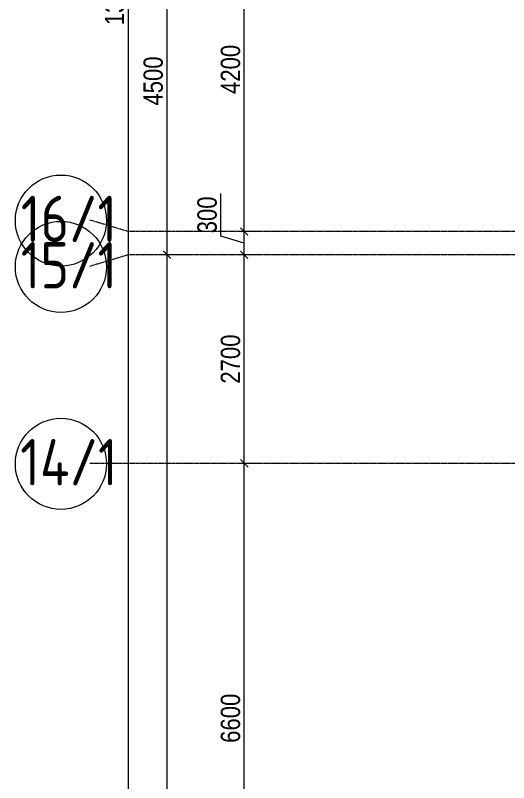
# Model space of a CAD drawing. Header units: millimetres. Extents: x -231292 to 573618, y -153144 to 564035.
# Drawn here: x 1966 to 8349, y 70296 to 80230 of the extents above; entities that cross this region are included whole.
import ezdxf
from ezdxf.enums import TextEntityAlignment as Align

# ---------------------------------------------------------------- set-up
doc = ezdxf.new("R2010")
doc.units = ezdxf.units.MM
doc.linetypes.add('CENTER2', pattern=[28.575, 19.05, -3.175, 3.175, -3.175])
doc.layers.get('0').update_dxf_attribs({"color": 250})
doc.layers.get('Defpoints').update_dxf_attribs({"color": 250})
doc.layers.add('РД_Оси_100', color=250, linetype='Continuous', lineweight=0)
doc.layers.add('РД_Оси_размер', color=250, linetype='Continuous', lineweight=0)
doc.styles.add('style1', font='ARIALN.TTF')
doc.styles.add('ккк', font='isocpeur.ttf', dxfattribs={"width": 0.85, "oblique": 15})
doc.dimstyles.new('Dim100_ареал', dxfattribs={"dimscale": 100, "dimtxt": 2.5, "dimasz": 1, "dimexe": 1, "dimexo": 1, "dimgap": 0.5, "dimtad": 1, "dimzin": 12, "dimdsep": 46, "dimtxsty": 'style1', "dimblk": 'ARCHTICK', "dimcen": 1, "dimdle": 1, "dimclrd": 256, "dimclre": 256, "dimaunit": 1, "dimadec": 0, "dimazin": 3, "dimtfac": 1, "dimtmove": 1, "dimatfit": 3, "dimldrblk": 'OPEN30', "dimfxl": 2, "dimfxlon": 1, "dimtolj": 1, "dimtzin": 0, "dimlwd": 9, "dimlwe": 9, "dimarcsym": 0})

# ---------------------------------------------------------------- blocks, each defined once
blk = doc.blocks.new('A-iden')
at = {"linetype": 'Continuous', "lineweight": 5}
blk.add_circle((-0.729, -4.063), 5.894, dxfattribs=at)
at = {"color": 0, "linetype": 'Continuous', "lineweight": 20, "style": 'ккк', "width": 0.85}
blk.add_attdef('ID', text='', height=6, dxfattribs=at).set_placement((0.314, -3.853), align=Align.MIDDLE_CENTER)
blk = doc.blocks.new('_ArchTick')
at = {"color": 0, "linetype": 'ByBlock', "const_width": 0.15}
blk.add_lwpolyline([(-0.5, -0.5), (0.5, 0.5)], dxfattribs=at)
blk = doc.blocks.new('*D355')
at = {"layer": 'Defpoints', "color": 0, "transparency": 16777216}
for p in [(-5455, 134700), (-2955, 134700), (-2955, 0)]:
    blk.add_point(p, dxfattribs=at)
at = {"layer": 'РД_Оси_размер', "lineweight": 9, "transparency": 16777216}
for p, q in [((-5455, -100), (-5455, 134800)), ((-5255, 134700), (-5555, 134700)), ((-5255, 0), (-5555, 0))]:
    blk.add_line(p, q, dxfattribs=at)
at = {"layer": 'РД_Оси_размер', "lineweight": 9, "transparency": 16777216, "xscale": 100, "yscale": 100, "zscale": 100}
for p, rotation in [((-5455, 134700), 90), ((-5455, 0), 270)]:
    blk.add_blockref('_ArchTick', p, dxfattribs=dict(at, rotation=rotation))
at = {"layer": 'РД_Оси_размер', "color": 0, "transparency": 16777216, "insert": (-5632.6, 67350), "char_height": 250, "attachment_point": 5, "rotation": 90, "style": 'style1'}
blk.add_mtext('\\A1;134700', dxfattribs=at)
blk = doc.blocks.new('_Open30')
at = {"color": 0, "linetype": 'ByBlock', "lineweight": -2}
for p, q in [((-1, 0.268), (0, 0)), ((0, 0), (-1, -0.268)), ((0, 0), (-1, 0))]:
    blk.add_line(p, q, dxfattribs=at)
blk = doc.blocks.new('*D366')
at = {"layer": 'Defpoints', "color": 0, "transparency": 16777216}
for p in [(-3955, 61200), (-2955, 61200), (-2955, 54600)]:
    blk.add_point(p, dxfattribs=at)
at = {"layer": 'РД_Оси_размер', "lineweight": 9, "transparency": 16777216}
for p, q in [((-3955, 54500), (-3955, 61300)), ((-3755, 61200), (-4055, 61200)), ((-3755, 54600), (-4055, 54600))]:
    blk.add_line(p, q, dxfattribs=at)
at = {"layer": 'РД_Оси_размер', "lineweight": 9, "transparency": 16777216, "xscale": 100, "yscale": 100, "zscale": 100}
for p, rotation in [((-3955, 61200), 90), ((-3955, 54600), 270)]:
    blk.add_blockref('_ArchTick', p, dxfattribs=dict(at, rotation=rotation))
at = {"layer": 'РД_Оси_размер', "color": 0, "transparency": 16777216, "insert": (-4132.6, 57900), "char_height": 250, "attachment_point": 5, "rotation": 90, "style": 'style1'}
blk.add_mtext('\\A1;6600', dxfattribs=at)
blk = doc.blocks.new('*D367')
at = {"layer": 'Defpoints', "color": 0, "transparency": 16777216}
for p in [(-3955, 63900), (-2955, 63900), (-2955, 61200)]:
    blk.add_point(p, dxfattribs=at)
at = {"layer": 'РД_Оси_размер', "lineweight": 9, "transparency": 16777216}
for p, q in [((-3955, 61100), (-3955, 64000)), ((-3755, 63900), (-4055, 63900)), ((-3755, 61200), (-4055, 61200))]:
    blk.add_line(p, q, dxfattribs=at)
at = {"layer": 'РД_Оси_размер', "lineweight": 9, "transparency": 16777216, "xscale": 100, "yscale": 100, "zscale": 100}
for p, rotation in [((-3955, 63900), 90), ((-3955, 61200), 270)]:
    blk.add_blockref('_ArchTick', p, dxfattribs=dict(at, rotation=rotation))
at = {"layer": 'РД_Оси_размер', "color": 0, "transparency": 16777216, "insert": (-4132.6, 62550), "char_height": 250, "attachment_point": 5, "rotation": 90, "style": 'style1'}
blk.add_mtext('\\A1;2700', dxfattribs=at)
blk = doc.blocks.new('*D368')
at = {"layer": 'Defpoints', "color": 0, "transparency": 16777216}
for p in [(-3955, 64200), (-2955, 64200), (-2955, 63900)]:
    blk.add_point(p, dxfattribs=at)
at = {"layer": 'РД_Оси_размер', "lineweight": 9, "transparency": 16777216}
for p, q in [((-4257.6, 64140.8), (-4257.6, 64692.9)), ((-3955, 63800), (-3955, 64300)), ((-3755, 64200), (-4055, 64200)), ((-3955, 64050), (-4257.6, 64140.8)), ((-3755, 63900), (-4055, 63900))]:
    blk.add_line(p, q, dxfattribs=at)
at = {"layer": 'РД_Оси_размер', "lineweight": 9, "transparency": 16777216, "xscale": 100, "yscale": 100, "zscale": 100}
for p, rotation in [((-3955, 64200), 90), ((-3955, 63900), 270)]:
    blk.add_blockref('_ArchTick', p, dxfattribs=dict(at, rotation=rotation))
at = {"layer": 'РД_Оси_размер', "color": 0, "transparency": 16777216, "insert": (-4435.2, 64416.8), "char_height": 250, "attachment_point": 5, "rotation": 90, "style": 'style1'}
blk.add_mtext('\\A1;300', dxfattribs=at)
blk = doc.blocks.new('*D369')
at = {"layer": 'Defpoints', "color": 0, "transparency": 16777216}
for p in [(-3955, 68400), (-2955, 68400), (-2955, 64200)]:
    blk.add_point(p, dxfattribs=at)
at = {"layer": 'РД_Оси_размер', "lineweight": 9, "transparency": 16777216}
for p, q in [((-3955, 64100), (-3955, 68500)), ((-3755, 68400), (-4055, 68400)), ((-3755, 64200), (-4055, 64200))]:
    blk.add_line(p, q, dxfattribs=at)
at = {"layer": 'РД_Оси_размер', "lineweight": 9, "transparency": 16777216, "xscale": 100, "yscale": 100, "zscale": 100}
for p, rotation in [((-3955, 68400), 90), ((-3955, 64200), 270)]:
    blk.add_blockref('_ArchTick', p, dxfattribs=dict(at, rotation=rotation))
at = {"layer": 'РД_Оси_размер', "color": 0, "transparency": 16777216, "insert": (-4132.6, 66300), "char_height": 250, "attachment_point": 5, "rotation": 90, "style": 'style1'}
blk.add_mtext('\\A1;4200', dxfattribs=at)
blk = doc.blocks.new('*D399')
at = {"layer": 'Defpoints', "color": 0, "transparency": 16777216}
for p in [(-4955, 63900), (-2955, 63900), (-2955, 13500)]:
    blk.add_point(p, dxfattribs=at)
at = {"layer": 'РД_Оси_размер', "lineweight": 9, "transparency": 16777216}
for p, q in [((-4955, 13400), (-4955, 64000)), ((-4755, 63900), (-5055, 63900)), ((-4755, 13500), (-5055, 13500))]:
    blk.add_line(p, q, dxfattribs=at)
at = {"layer": 'РД_Оси_размер', "lineweight": 9, "transparency": 16777216, "xscale": 100, "yscale": 100, "zscale": 100}
for p, rotation in [((-4955, 63900), 90), ((-4955, 13500), 270)]:
    blk.add_blockref('_ArchTick', p, dxfattribs=dict(at, rotation=rotation))
at = {"layer": 'РД_Оси_размер', "color": 0, "transparency": 16777216, "insert": (-5132.6, 38700), "char_height": 250, "attachment_point": 5, "rotation": 90, "style": 'style1'}
blk.add_mtext('\\A1;50400', dxfattribs=at)
blk = doc.blocks.new('*D39')
at = {"layer": 'Defpoints', "color": 0, "transparency": 16777216}
for p in [(-4955, 68400), (-2955, 68400), (-2955, 63900)]:
    blk.add_point(p, dxfattribs=at)
at = {"layer": 'РД_Оси_размер', "color": 0, "lineweight": 5, "transparency": 16777216}
for p, q in [((-4955, 63800), (-4955, 68500)), ((-4755, 68400), (-5055, 68400)), ((-4755, 63900), (-5055, 63900))]:
    blk.add_line(p, q, dxfattribs=at)
at = {"layer": 'РД_Оси_размер', "color": 0, "lineweight": 5, "transparency": 16777216, "xscale": 100, "yscale": 100, "zscale": 100}
for p, rotation in [((-4955, 68400), 90), ((-4955, 63900), 270)]:
    blk.add_blockref('_ArchTick', p, dxfattribs=dict(at, rotation=rotation))
at = {"layer": 'РД_Оси_размер', "color": 0, "transparency": 16777216, "insert": (-5132.6, 66150), "char_height": 250, "attachment_point": 5, "rotation": 90, "style": 'style1'}
blk.add_mtext('\\A1;4500', dxfattribs=at)
blk = doc.blocks.new('СОШ_2200_АР_ОСИ_М100_28.05.24')
at = {"layer": 'РД_Оси_100', "linetype": 'CENTER2'}
blk.add_line((29555, 61200), (-5954.958, 61200), dxfattribs=at)
for points in [[(29555, 64200), (-5454.958, 64200), (-5954.958, 64350)], [(29555, 63900), (-5454.958, 63900), (-5954.958, 63750)]]:
    blk.add_lwpolyline(points, dxfattribs=at)
at = {"layer": 'РД_Оси_100', "color": 0, "xscale": 100, "yscale": 100, "zscale": 100}
for p, values in [((-6254.958, 64750), {'ID': '16/1'}), ((-6254.958, 64150), {'ID': '15/1'}), ((-6254.958, 61600), {'ID': '14/1'})]:
    blk.add_blockref('A-iden', p, dxfattribs=at).add_auto_attribs(values)
at = {"layer": 'РД_Оси_размер'}
for base, p1, p2, picture, middle in [((-5454.958, 134700), (-2954.958, 0), (-2954.958, 134700), '*D355', (-5632.601, 67350)), ((-4954.958, 68400), (-2954.958, 63900), (-2954.958, 68400), '*D39', (-5132.601, 66150)), ((-3954.958, 68400), (-2954.958, 64200), (-2954.958, 68400), '*D369', (-4132.601, 66300)), ((-3954.958, 64200), (-2954.958, 63900), (-2954.958, 64200), '*D368', (-4435.244, 64190.793)), ((-4954.958, 63900), (-2954.958, 13500), (-2954.958, 63900), '*D399', (-5132.601, 38700)), ((-3954.958, 63900), (-2954.958, 61200), (-2954.958, 63900), '*D367', (-4132.601, 62550)), ((-3954.958, 61200), (-2954.958, 54600), (-2954.958, 61200), '*D366', (-4132.601, 57900))]:
    dim = blk.add_linear_dim(base=base, p1=p1, p2=p2, angle=90, dimstyle='Dim100_ареал', dxfattribs=at)
    dim.commit()
    dim.dimension.update_dxf_attribs({"geometry": picture, "text_midpoint": middle})

msp = doc.modelspace()

# ---------------------------------------------------------------- block references
at = {"layer": 'РД_Оси_100'}
msp.add_blockref('СОШ_2200_АР_ОСИ_М100_28.05.24', (8883.403, 13229.686), dxfattribs=at)

doc.saveas('drawing.dxf')
